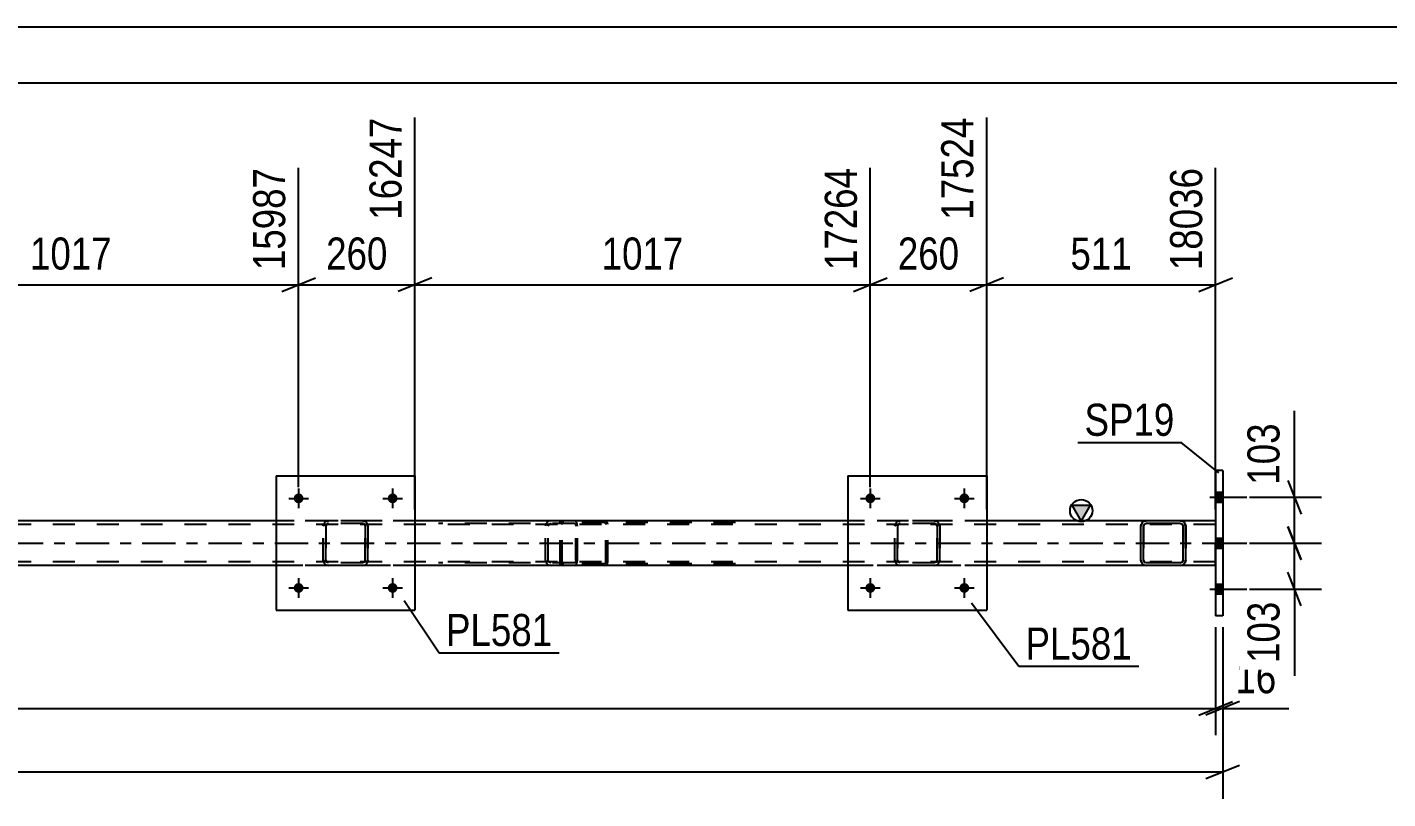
# Model space of a CAD drawing. Header units: millimetres. Extents: x 0 to 841, y 0 to 594.
# Drawn here: x 657.2 to 778.7, y 525.1 to 594 of the extents above; entities that cross this region are included whole.
import ezdxf

# ---------------------------------------------------------------- set-up
doc = ezdxf.new("R2010")
doc.units = ezdxf.units.MM
doc.linetypes.add('DXK_LINE_DOT2', pattern=[3.9198, 1.9599, -1.9599])
doc.linetypes.add('DXK_LINE_DOT3', pattern=[5.9187, 2.979, -0.9799, 0.9799, -0.9799])
doc.styles.add('Arial Narrow', font='ARIALN.TTF', dxfattribs={"height": 0.2})

# ---------------------------------------------------------------- blocks, each defined once
blk = doc.blocks.new('Unknown-814748264-1133')
at = {"color": 5, "linetype": 'Continuous'}
for p, q in [((841, 594), (0, 594)), ((836, 589), (5, 589))]:
    blk.add_line(p, q, dxfattribs=at)
blk = doc.blocks.new('Part-814748264-4936 - 4858')
at = {"color": 2, "linetype": 'Continuous'}
for p, q in [((756.69, 549.61), (756.66, 549.43)), ((756.9, 549.43), (756.91, 549.52)), ((756.91, 549.52), (756.97, 549.6)), ((757.14, 549.91), (756.95, 549.87)), ((756.97, 549.6), (757.04, 549.65)), ((757.04, 549.65), (757.14, 549.67)), ((760.18, 549.91), (757.14, 549.91)), ((760.18, 549.67), (757.14, 549.67)), ((760.36, 549.87), (760.18, 549.91)), ((760.18, 549.67), (760.27, 549.65)), ((760.27, 549.65), (760.35, 549.6)), ((760.35, 549.6), (760.4, 549.52)), ((760.4, 549.52), (760.42, 549.43)), ((760.66, 549.43), (760.62, 549.61)), ((756.66, 546.39), (756.66, 549.43)), ((756.66, 549.43), (756.66, 549.43)), ((756.9, 546.39), (756.9, 549.43)), ((756.9, 549.43), (756.9, 549.43)), ((760.42, 546.39), (760.42, 549.43)), ((760.42, 549.43), (760.42, 549.43)), ((760.66, 546.39), (760.66, 549.43)), ((760.66, 549.43), (760.66, 549.43)), ((756.66, 546.39), (756.66, 546.39)), ((756.66, 546.39), (756.69, 546.2)), ((756.9, 546.39), (756.9, 546.39)), ((756.91, 546.3), (756.9, 546.39)), ((756.97, 546.22), (756.91, 546.3)), ((756.95, 545.94), (757.14, 545.91)), ((756.97, 546.22), (757.04, 546.17)), ((757.14, 546.15), (757.04, 546.17)), ((760.18, 546.15), (757.14, 546.15)), ((760.18, 545.91), (757.14, 545.91)), ((760.18, 546.15), (760.27, 546.17)), ((760.18, 545.91), (760.36, 545.94)), ((760.35, 546.22), (760.27, 546.17)), ((760.4, 546.3), (760.35, 546.22)), ((760.42, 546.39), (760.4, 546.3)), ((760.42, 546.39), (760.42, 546.39)), ((760.62, 546.2), (760.66, 546.39)), ((760.66, 546.39), (760.66, 546.39))]:
    blk.add_line(p, q, dxfattribs=at)
at = {"color": 7, "linetype": 'DXK_LINE_DOT2'}
for p, q in [((756.66, 549.43), (756.69, 549.61)), ((756.91, 549.52), (756.9, 549.43)), ((756.97, 549.6), (756.91, 549.52)), ((756.95, 549.87), (757.14, 549.91)), ((756.97, 549.6), (756.97, 549.6)), ((757.04, 549.65), (757.04, 549.65)), ((760.18, 549.91), (760.36, 549.87)), ((760.18, 549.67), (760.18, 549.67)), ((760.27, 549.65), (760.27, 549.65)), ((760.4, 549.52), (760.35, 549.6)), ((760.42, 549.43), (760.4, 549.52)), ((760.62, 549.61), (760.66, 549.43)), ((756.66, 546.39), (756.66, 549.43)), ((756.9, 549.43), (756.9, 546.39)), ((760.42, 549.43), (760.42, 546.39)), ((760.66, 549.43), (760.66, 546.39)), ((756.69, 546.2), (756.66, 546.39)), ((756.9, 546.39), (756.91, 546.3)), ((756.91, 546.3), (756.97, 546.22)), ((757.14, 545.91), (756.95, 545.94)), ((756.97, 546.22), (756.97, 546.22)), ((760.18, 546.15), (760.18, 546.15)), ((760.36, 545.94), (760.18, 545.91)), ((760.35, 546.22), (760.4, 546.3)), ((760.4, 546.3), (760.42, 546.39)), ((760.66, 546.39), (760.62, 546.2))]:
    blk.add_line(p, q, dxfattribs=at)
at = {"color": 2, "linetype": 'Continuous'}
for centre, start, end in [((757.14, 549.43), 112.5, 157.5), ((760.18, 549.43), 22.5, 67.5), ((757.14, 546.39), 202.5, 247.5), ((760.18, 546.39), 292.5, 337.5)]:
    blk.add_arc(centre, 0.48, start, end, dxfattribs=at)
at = {"color": 7, "linetype": 'DXK_LINE_DOT2'}
for centre, start, end in [((757.14, 549.43), 112.5, 157.5), ((760.18, 549.43), 22.5, 67.5), ((757.14, 546.39), 202.5, 247.5), ((760.18, 546.39), 292.5, 337.5)]:
    blk.add_arc(centre, 0.48, start, end, dxfattribs=at)
blk = doc.blocks.new('Bolt-814748264-4876 - 4858')
at = {"linetype": 'Continuous'}
for points in [[(732.92, 551.91, -1), (732.04, 551.91, -1)], [(741.32, 551.91, -1), (740.44, 551.91, -1)]]:
    blk.add_hatch(color=1, dxfattribs=at).paths.add_polyline_path(points)
at = {"color": 1, "linetype": 'Continuous'}
for p, q in [((731.6, 551.91), (733.36, 551.91)), ((732.48, 552.79), (732.48, 551.03)), ((740, 551.91), (741.76, 551.91)), ((740.88, 552.79), (740.88, 551.03))]:
    blk.add_line(p, q, dxfattribs=at)
blk = doc.blocks.new('Part-814748264-4941 - 4858')
at = {"color": 2, "linetype": 'Continuous'}
for p, q in [((730.48, 553.91), (730.48, 541.91)), ((730.48, 553.91), (742.88, 553.91)), ((742.88, 553.91), (742.88, 541.91)), ((730.48, 541.91), (742.88, 541.91))]:
    blk.add_line(p, q, dxfattribs=at)
blk = doc.blocks.new('Bolt-814748264-4877 - 4858')
at = {"linetype": 'Continuous'}
for points in [[(732.92, 543.91, -1), (732.04, 543.91, -1)], [(741.32, 543.91, -1), (740.44, 543.91, -1)]]:
    blk.add_hatch(color=1, dxfattribs=at).paths.add_polyline_path(points)
at = {"color": 1, "linetype": 'Continuous'}
for p, q in [((732.48, 544.79), (732.48, 543.03)), ((740.88, 544.79), (740.88, 543.03)), ((731.6, 543.91), (733.36, 543.91)), ((740, 543.91), (741.76, 543.91))]:
    blk.add_line(p, q, dxfattribs=at)
blk = doc.blocks.new('Part-814748264-4942 - 4858')
at = {"color": 7, "linetype": 'DXK_LINE_DOT2'}
for p, q in [((734.68, 549.43), (734.72, 549.61)), ((734.72, 549.61), (734.68, 549.43)), ((734.92, 549.43), (734.94, 549.52)), ((734.94, 549.52), (734.92, 549.43)), ((734.94, 549.52), (734.99, 549.6)), ((734.99, 549.6), (734.94, 549.52)), ((734.98, 549.87), (735.16, 549.91)), ((735.16, 549.91), (734.98, 549.87)), ((735.07, 549.65), (734.99, 549.6)), ((735.16, 549.67), (735.07, 549.65)), ((738.2, 549.91), (735.16, 549.91)), ((738.2, 549.67), (735.16, 549.67)), ((738.2, 549.91), (738.38, 549.87)), ((738.38, 549.87), (738.2, 549.91)), ((738.29, 549.65), (738.2, 549.67)), ((738.29, 549.65), (738.37, 549.6)), ((738.37, 549.6), (738.42, 549.52)), ((738.42, 549.52), (738.37, 549.6)), ((738.42, 549.52), (738.44, 549.43)), ((738.44, 549.43), (738.42, 549.52)), ((738.64, 549.61), (738.68, 549.43)), ((738.68, 549.43), (738.64, 549.61)), ((734.68, 546.39), (734.68, 549.43)), ((734.68, 549.43), (734.68, 549.43)), ((734.68, 546.39), (734.68, 549.43)), ((734.92, 546.39), (734.92, 549.43)), ((734.92, 549.43), (734.92, 549.43)), ((734.92, 549.43), (734.92, 546.39)), ((738.44, 546.39), (738.44, 549.43)), ((738.44, 549.43), (738.44, 549.43)), ((738.44, 549.43), (738.44, 546.39)), ((738.68, 546.39), (738.68, 549.43)), ((738.68, 549.43), (738.68, 549.43)), ((738.68, 549.43), (738.68, 546.39)), ((734.68, 546.39), (734.68, 546.39)), ((734.72, 546.2), (734.68, 546.39)), ((734.68, 546.39), (734.72, 546.2)), ((734.92, 546.39), (734.92, 546.39)), ((734.94, 546.3), (734.92, 546.39)), ((734.92, 546.39), (734.94, 546.3)), ((734.99, 546.22), (734.94, 546.3)), ((734.94, 546.3), (734.99, 546.22)), ((735.16, 545.91), (734.98, 545.94)), ((734.98, 545.94), (735.16, 545.91)), ((735.07, 546.17), (734.99, 546.22)), ((735.16, 546.15), (735.07, 546.17)), ((738.2, 546.15), (735.16, 546.15)), ((738.2, 545.91), (735.16, 545.91)), ((738.29, 546.17), (738.2, 546.15)), ((738.38, 545.94), (738.2, 545.91)), ((738.2, 545.91), (738.38, 545.94)), ((738.37, 546.22), (738.29, 546.17)), ((738.42, 546.3), (738.37, 546.22)), ((738.37, 546.22), (738.42, 546.3)), ((738.44, 546.39), (738.42, 546.3)), ((738.42, 546.3), (738.44, 546.39)), ((738.44, 546.39), (738.44, 546.39)), ((738.68, 546.39), (738.64, 546.2)), ((738.64, 546.2), (738.68, 546.39)), ((738.68, 546.39), (738.68, 546.39))]:
    blk.add_line(p, q, dxfattribs=at)
at = {"color": 7, "linetype": 'DXK_LINE_DOT3'}
blk.add_line((736.68, 547.91), (736.68, 547.91), dxfattribs=at)
at = {"color": 7, "linetype": 'DXK_LINE_DOT2'}
for centre, start, end in [((735.16, 549.43), 112.5, 157.5), ((735.16, 549.43), 112.5, 157.5), ((738.2, 549.43), 22.5, 67.5), ((738.2, 549.43), 22.5, 67.5), ((735.16, 546.39), 202.5, 247.5), ((735.16, 546.39), 202.5, 247.5), ((738.2, 546.39), 292.5, 337.5), ((738.2, 546.39), 292.5, 337.5)]:
    blk.add_arc(centre, 0.48, start, end, dxfattribs=at)
blk = doc.blocks.new('Bolt-814748264-4878 - 4858')
at = {"linetype": 'Continuous'}
for points in [[(681.84, 551.91, -1), (680.96, 551.91, -1)], [(690.24, 551.91, -1), (689.36, 551.91, -1)]]:
    blk.add_hatch(color=1, dxfattribs=at).paths.add_polyline_path(points)
at = {"color": 1, "linetype": 'Continuous'}
for p, q in [((680.52, 551.91), (682.28, 551.91)), ((681.4, 552.79), (681.4, 551.03)), ((688.92, 551.91), (690.68, 551.91)), ((689.8, 552.79), (689.8, 551.03))]:
    blk.add_line(p, q, dxfattribs=at)
blk = doc.blocks.new('Bolt-814748264-4879 - 4858')
at = {"linetype": 'Continuous'}
for points in [[(681.84, 543.91, -1), (680.96, 543.91, -1)], [(690.24, 543.91, -1), (689.36, 543.91, -1)]]:
    blk.add_hatch(color=1, dxfattribs=at).paths.add_polyline_path(points)
at = {"color": 1, "linetype": 'Continuous'}
for p, q in [((681.4, 544.79), (681.4, 543.03)), ((689.8, 544.79), (689.8, 543.03)), ((680.52, 543.91), (682.28, 543.91)), ((688.92, 543.91), (690.68, 543.91))]:
    blk.add_line(p, q, dxfattribs=at)
blk = doc.blocks.new('Part-814748264-4947 - 4858')
at = {"color": 2, "linetype": 'Continuous'}
for p, q in [((679.4, 553.91), (679.4, 541.91)), ((679.4, 553.91), (691.8, 553.91)), ((691.8, 553.91), (691.8, 541.91)), ((679.4, 541.91), (691.8, 541.91))]:
    blk.add_line(p, q, dxfattribs=at)
blk = doc.blocks.new('Part-814748264-4948 - 4858')
at = {"color": 7, "linetype": 'DXK_LINE_DOT2'}
for p, q in [((683.6, 549.43), (683.64, 549.61)), ((683.64, 549.61), (683.6, 549.43)), ((683.84, 549.43), (683.86, 549.52)), ((683.86, 549.52), (683.84, 549.43)), ((683.86, 549.52), (683.91, 549.6)), ((683.91, 549.6), (683.86, 549.52)), ((683.9, 549.87), (684.08, 549.91)), ((684.08, 549.91), (683.9, 549.87)), ((683.99, 549.65), (683.91, 549.6)), ((684.08, 549.67), (683.99, 549.65)), ((687.12, 549.91), (684.08, 549.91)), ((687.12, 549.67), (684.08, 549.67)), ((687.12, 549.91), (687.3, 549.87)), ((687.3, 549.87), (687.12, 549.91)), ((687.21, 549.65), (687.12, 549.67)), ((687.21, 549.65), (687.29, 549.6)), ((687.29, 549.6), (687.34, 549.52)), ((687.34, 549.52), (687.29, 549.6)), ((687.34, 549.52), (687.36, 549.43)), ((687.36, 549.43), (687.34, 549.52)), ((687.56, 549.61), (687.6, 549.43)), ((687.6, 549.43), (687.56, 549.61)), ((683.6, 546.39), (683.6, 549.43)), ((683.6, 549.43), (683.6, 549.43)), ((683.6, 546.39), (683.6, 549.43)), ((683.84, 546.39), (683.84, 549.43)), ((683.84, 549.43), (683.84, 549.43)), ((683.84, 549.43), (683.84, 546.39)), ((687.36, 546.39), (687.36, 549.43)), ((687.36, 549.43), (687.36, 549.43)), ((687.36, 549.43), (687.36, 546.39)), ((687.6, 546.39), (687.6, 549.43)), ((687.6, 549.43), (687.6, 549.43)), ((687.6, 549.43), (687.6, 546.39)), ((683.6, 546.39), (683.6, 546.39)), ((683.64, 546.2), (683.6, 546.39)), ((683.6, 546.39), (683.64, 546.2)), ((683.84, 546.39), (683.84, 546.39)), ((683.86, 546.3), (683.84, 546.39)), ((683.84, 546.39), (683.86, 546.3)), ((683.91, 546.22), (683.86, 546.3)), ((683.86, 546.3), (683.91, 546.22)), ((684.08, 545.91), (683.9, 545.94)), ((683.9, 545.94), (684.08, 545.91)), ((683.99, 546.17), (683.91, 546.22)), ((684.08, 546.15), (683.99, 546.17)), ((687.12, 546.15), (684.08, 546.15)), ((687.12, 545.91), (684.08, 545.91)), ((687.21, 546.17), (687.12, 546.15)), ((687.3, 545.94), (687.12, 545.91)), ((687.12, 545.91), (687.3, 545.94)), ((687.29, 546.22), (687.21, 546.17)), ((687.34, 546.3), (687.29, 546.22)), ((687.29, 546.22), (687.34, 546.3)), ((687.36, 546.39), (687.34, 546.3)), ((687.34, 546.3), (687.36, 546.39)), ((687.36, 546.39), (687.36, 546.39)), ((687.6, 546.39), (687.56, 546.2)), ((687.56, 546.2), (687.6, 546.39)), ((687.6, 546.39), (687.6, 546.39))]:
    blk.add_line(p, q, dxfattribs=at)
at = {"color": 7, "linetype": 'DXK_LINE_DOT3'}
blk.add_line((685.6, 547.91), (685.6, 547.91), dxfattribs=at)
at = {"color": 7, "linetype": 'DXK_LINE_DOT2'}
for centre, start, end in [((684.08, 549.43), 112.5, 157.5), ((684.08, 549.43), 112.5, 157.5), ((687.12, 549.43), 22.5, 67.5), ((687.12, 549.43), 22.5, 67.5), ((684.08, 546.39), 202.5, 247.5), ((684.08, 546.39), 202.5, 247.5), ((687.12, 546.39), 292.5, 337.5), ((687.12, 546.39), 292.5, 337.5)]:
    blk.add_arc(centre, 0.48, start, end, dxfattribs=at)
blk = doc.blocks.new('Part-814748264-4991 - 4858')
at = {"color": 2, "linetype": 'Continuous'}
for p, q in [((763.97, 554.41), (763.33, 554.41)), ((763.33, 554.41), (763.33, 541.41)), ((763.97, 554.41), (763.97, 541.41)), ((763.97, 541.41), (763.33, 541.41))]:
    blk.add_line(p, q, dxfattribs=at)
blk = doc.blocks.new('Part-814748264-5005 - 4858')
at = {"color": 7, "linetype": 'DXK_LINE_DOT2'}
for p, q in [((706.05, 549.91), (693.89, 549.91)), ((706.05, 549.67), (693.89, 549.67)), ((703.48, 549.56), (703.45, 549.43)), ((703.49, 549.61), (703.48, 549.56)), ((703.71, 549.43), (703.72, 549.52)), ((703.72, 549.52), (703.78, 549.6)), ((703.96, 549.91), (703.76, 549.87)), ((703.78, 549.6), (703.86, 549.65)), ((703.86, 549.65), (703.96, 549.67)), ((704.77, 549.67), (704.77, 549.91)), ((706.15, 549.87), (706.05, 549.91)), ((706.05, 549.67), (706.1, 549.65)), ((706.1, 549.65), (706.14, 549.6)), ((706.14, 549.6), (706.17, 549.52)), ((706.24, 549.77), (706.15, 549.87)), ((706.17, 549.52), (706.18, 549.43)), ((706.3, 549.61), (706.24, 549.77)), ((706.32, 549.43), (706.3, 549.61)), ((703.45, 546.39), (703.45, 549.43)), ((703.71, 546.39), (703.71, 549.43)), ((706.18, 546.39), (706.18, 549.43)), ((706.32, 546.39), (706.32, 549.43)), ((706.05, 546.15), (693.89, 546.15)), ((706.05, 545.91), (693.89, 545.91)), ((703.45, 546.39), (703.47, 546.3)), ((703.47, 546.3), (703.49, 546.2)), ((703.72, 546.3), (703.71, 546.39)), ((703.78, 546.22), (703.72, 546.3)), ((703.76, 545.94), (703.96, 545.91)), ((703.86, 546.17), (703.78, 546.22)), ((703.96, 546.15), (703.86, 546.17)), ((704.77, 545.91), (704.77, 546.15)), ((706.1, 546.17), (706.05, 546.15)), ((706.05, 545.91), (706.15, 545.94)), ((706.14, 546.22), (706.1, 546.17)), ((706.17, 546.3), (706.14, 546.22)), ((706.15, 545.94), (706.24, 546.05)), ((706.18, 546.39), (706.17, 546.3)), ((706.24, 546.05), (706.3, 546.2)), ((706.3, 546.2), (706.32, 546.39))]:
    blk.add_line(p, q, dxfattribs=at)
for centre, start, end in [((703.94, 549.41), 111.1941, 156.1506), ((703.94, 546.4), 203.8494, 248.8059)]:
    blk.add_arc(centre, 0.492, start, end, dxfattribs=at)
blk = doc.blocks.new('Part-814748264-5007 - 4858')
at = {"color": 7, "linetype": 'DXK_LINE_DOT2'}
for p, q in [((704.8, 549.71), (704.77, 549.59)), ((704.77, 546.23), (704.77, 549.59)), ((704.94, 549.59), (704.96, 549.65)), ((704.94, 546.23), (704.94, 549.59)), ((704.96, 549.65), (704.99, 549.7)), ((705.11, 549.91), (704.98, 549.88)), ((704.99, 549.7), (705.05, 549.74)), ((705.05, 549.74), (705.11, 549.75)), ((720.44, 549.91), (705.11, 549.91)), ((720.44, 549.75), (705.11, 549.75)), ((708.82, 549.88), (708.69, 549.91)), ((708.69, 549.75), (708.75, 549.74)), ((708.75, 549.74), (708.78, 549.72)), ((708.78, 549.72), (708.81, 549.7)), ((708.81, 549.7), (708.85, 549.65)), ((708.85, 549.65), (708.86, 549.59)), ((708.86, 546.23), (708.86, 549.59)), ((709.03, 549.59), (709, 549.71)), ((709.03, 546.23), (709.03, 549.59)), ((704.77, 546.23), (704.8, 546.11)), ((704.96, 546.17), (704.94, 546.23)), ((704.99, 546.11), (704.96, 546.17)), ((704.98, 545.93), (705.11, 545.91)), ((704.99, 546.11), (705.02, 546.09)), ((705.02, 546.09), (705.05, 546.08)), ((705.05, 546.08), (705.11, 546.07)), ((720.44, 546.07), (705.11, 546.07)), ((720.44, 545.91), (705.11, 545.91)), ((708.75, 546.08), (708.69, 546.07)), ((708.69, 545.91), (708.82, 545.93)), ((708.81, 546.11), (708.75, 546.08)), ((708.85, 546.17), (708.81, 546.11)), ((708.86, 546.23), (708.85, 546.17)), ((709, 546.11), (709.03, 546.23))]:
    blk.add_line(p, q, dxfattribs=at)
for centre, start, end in [((705.1, 549.57), 110.7583, 155.68), ((708.7, 549.57), 24.32, 69.2417), ((705.1, 546.24), 204.32, 249.2417), ((708.7, 546.24), 290.7583, 335.68)]:
    blk.add_arc(centre, 0.331, start, end, dxfattribs=at)
blk = doc.blocks.new('Bolt-814748264-5051 - 4858')
at = {"linetype": 'Continuous'}
for points in [[(763.97, 551.57), (763.97, 552.45), (763.33, 552.45), (763.33, 551.57)], [(763.97, 551.57), (763.97, 552.45), (763.33, 552.45), (763.33, 551.57)], [(763.97, 551.57), (763.97, 552.45), (763.33, 552.45), (763.33, 551.57)], [(763.97, 547.47), (763.97, 548.35), (763.33, 548.35), (763.33, 547.47)], [(763.97, 547.47), (763.97, 548.35), (763.33, 548.35), (763.33, 547.47)], [(763.97, 543.37), (763.97, 544.25), (763.33, 544.25), (763.33, 543.37)], [(763.97, 543.37), (763.97, 544.25), (763.33, 544.25), (763.33, 543.37)], [(763.97, 543.37), (763.97, 544.25), (763.33, 544.25), (763.33, 543.37)]]:
    blk.add_hatch(color=1, dxfattribs=at).paths.add_polyline_path(points)
at = {"color": 1, "linetype": 'Continuous'}
for p, q in [((762.81, 552.01), (766.13, 552.01)), ((762.81, 552.01), (766.13, 552.01)), ((762.81, 552.01), (766.13, 552.01)), ((763.33, 552.45), (763.97, 552.45)), ((763.33, 552.45), (763.97, 552.45)), ((763.33, 552.45), (763.97, 552.45)), ((763.33, 551.57), (763.97, 551.57)), ((763.33, 551.57), (763.97, 551.57)), ((763.33, 551.57), (763.97, 551.57)), ((763.33, 548.35), (763.97, 548.35)), ((763.33, 548.35), (763.97, 548.35)), ((762.81, 547.91), (766.13, 547.91)), ((762.81, 547.91), (766.13, 547.91)), ((763.33, 547.47), (763.97, 547.47)), ((763.33, 547.47), (763.97, 547.47)), ((762.81, 543.81), (766.13, 543.81)), ((762.81, 543.81), (766.13, 543.81)), ((762.81, 543.81), (766.13, 543.81)), ((763.33, 544.25), (763.97, 544.25)), ((763.33, 544.25), (763.97, 544.25)), ((763.33, 544.25), (763.97, 544.25)), ((763.33, 543.37), (763.97, 543.37)), ((763.33, 543.37), (763.97, 543.37)), ((763.33, 543.37), (763.97, 543.37))]:
    blk.add_line(p, q, dxfattribs=at)
blk = doc.blocks.new('Part-814748264-5058 - 4858')
at = {"linetype": 'Continuous'}
blk.add_hatch(color=2, dxfattribs=at).paths.add_polyline_path([(751.33, 549.91), (750.53, 551.31), (752.13, 551.31)])
at = {"color": 2, "linetype": 'Continuous'}
for p, q in [((751.33, 549.91), (750.53, 551.31)), ((750.53, 551.31), (752.13, 551.31)), ((752.13, 551.31), (751.33, 549.91)), ((679.4, 549.91), (640.72, 549.91)), ((730.48, 549.91), (691.8, 549.91)), ((757.14, 549.91), (742.88, 549.91)), ((763.33, 549.91), (760.18, 549.91)), ((679.4, 545.91), (640.72, 545.91)), ((730.48, 545.91), (691.8, 545.91)), ((757.14, 545.91), (742.88, 545.91)), ((763.33, 545.91), (760.18, 545.91))]:
    blk.add_line(p, q, dxfattribs=at)
at = {"color": 7, "linetype": 'DXK_LINE_DOT2'}
for p, q in [((763.33, 549.59), (99.23, 549.59)), ((763.33, 549.91), (117.51, 549.91)), ((691.8, 549.91), (679.4, 549.91)), ((742.88, 549.91), (730.48, 549.91)), ((760.18, 549.91), (757.14, 549.91)), ((763.33, 545.91), (763.33, 549.91)), ((763.33, 546.23), (99.23, 546.23)), ((760.18, 545.91), (99.23, 545.91)), ((691.8, 545.91), (679.4, 545.91)), ((742.88, 545.91), (730.48, 545.91)), ((760.18, 545.91), (757.14, 545.91))]:
    blk.add_line(p, q, dxfattribs=at)
at = {"color": 7, "linetype": 'DXK_LINE_DOT3'}
blk.add_line((99.23, 547.91), (763.33, 547.91), dxfattribs=at)
at = {"color": 2, "linetype": 'Continuous'}
blk.add_circle((751.33, 550.81), 1, dxfattribs=at)
blk = doc.blocks.new('StraightDimension-814748264-8702 - 4858')
at = {"color": 7, "linetype": 'Continuous'}
for p, q in [((763.33, 540.41), (763.33, 530.75)), ((763.97, 540.41), (763.97, 530.75)), ((761.83, 532.55), (764.83, 533.75)), ((765.47, 533.75), (762.47, 532.55)), ((763.33, 533.15), (763.97, 533.15)), ((763.97, 533.15), (769.88, 533.15)), ((763.97, 533.15), (769.88, 533.15))]:
    blk.add_line(p, q, dxfattribs=at)
at = {"color": 0}
blk.add_wipeout([(769.35, 533.9), (769.35, 538.1), (764.5, 538.1), (764.5, 533.9)], dxfattribs=at)
at = {"color": 3, "style": 'Arial Narrow'}
blk.add_text('16', height=2.863, dxfattribs=at).set_placement((765.1, 534.5))
blk = doc.blocks.new('StraightDimension-814748264-8703 - 4858')
at = {"color": 7, "linetype": 'Continuous'}
for p, q in [((763.33, 540.41), (763.33, 530.75)), ((761.83, 532.55), (764.83, 533.75)), ((57.31, 533.15), (763.33, 533.15))]:
    blk.add_line(p, q, dxfattribs=at)
blk = doc.blocks.new('StraightDimension-814748264-5116 - 4858')
at = {"color": 7, "linetype": 'Continuous'}
for p, q in [((763.97, 540.41), (763.97, 525.07)), ((762.47, 526.87), (765.47, 528.07)), ((56.67, 527.47), (763.97, 527.47))]:
    blk.add_line(p, q, dxfattribs=at)
blk = doc.blocks.new('StraightDimension-814748264-13803 - 4858')
at = {"color": 7, "linetype": 'Continuous'}
for p, q in [((742.88, 550.91), (742.88, 585.94)), ((763.33, 550.91), (763.33, 581.44)), ((744.38, 571.6), (741.38, 570.4)), ((761.83, 570.4), (764.83, 571.6)), ((742.88, 571), (763.33, 571))]:
    blk.add_line(p, q, dxfattribs=at)
at = {"color": 0}
blk.add_wipeout([(756.45, 571.75), (756.45, 575.95), (749.76, 575.95), (749.76, 571.75)], dxfattribs=at)
at = {"color": 3, "style": 'Arial Narrow'}
blk.add_text('511', height=2.863, dxfattribs=at).set_placement((750.36, 572.35))
at = {"color": 0, "linetype": 'Continuous'}
blk.add_wipeout([(762.73, 582.04), (758.53, 582.04), (758.53, 571.7), (762.73, 571.7)], dxfattribs=at)
at = {"color": 3, "linetype": 'Continuous', "style": 'Arial Narrow'}
blk.add_text('18036', height=2.863, rotation=90.0002, dxfattribs=at).set_placement((762.13, 572.3))
blk = doc.blocks.new('StraightDimension-814748264-13804 - 4858')
at = {"color": 7, "linetype": 'Continuous'}
for p, q in [((742.88, 550.91), (742.88, 585.94)), ((732.48, 552.91), (732.48, 581.44)), ((730.98, 570.4), (733.98, 571.6)), ((744.38, 571.6), (741.38, 570.4)), ((732.48, 571), (742.88, 571))]:
    blk.add_line(p, q, dxfattribs=at)
at = {"color": 0}
blk.add_wipeout([(741.02, 571.75), (741.02, 575.95), (734.34, 575.95), (734.34, 571.75)], dxfattribs=at)
at = {"color": 3, "style": 'Arial Narrow'}
blk.add_text('260', height=2.863, dxfattribs=at).set_placement((734.94, 572.35))
at = {"color": 0, "linetype": 'Continuous'}
blk.add_wipeout([(742.28, 586.54), (738.08, 586.54), (738.08, 576.2), (742.28, 576.2)], dxfattribs=at)
at = {"color": 3, "linetype": 'Continuous', "style": 'Arial Narrow'}
blk.add_text('17524', height=2.863, rotation=90.0002, dxfattribs=at).set_placement((741.68, 576.8))
blk = doc.blocks.new('StraightDimension-814748264-13805 - 4858')
at = {"color": 7, "linetype": 'Continuous'}
for p, q in [((691.8, 550.91), (691.8, 585.94)), ((732.48, 552.91), (732.48, 581.44)), ((693.3, 571.6), (690.3, 570.4)), ((730.98, 570.4), (733.98, 571.6)), ((691.8, 571), (732.48, 571))]:
    blk.add_line(p, q, dxfattribs=at)
at = {"color": 0}
blk.add_wipeout([(716.4, 571.75), (716.4, 575.95), (707.88, 575.95), (707.88, 571.75)], dxfattribs=at)
at = {"color": 3, "style": 'Arial Narrow'}
blk.add_text('1017', height=2.863, dxfattribs=at).set_placement((708.48, 572.35))
at = {"color": 0, "linetype": 'Continuous'}
blk.add_wipeout([(731.88, 582.04), (727.68, 582.04), (727.68, 571.7), (731.88, 571.7)], dxfattribs=at)
at = {"color": 3, "linetype": 'Continuous', "style": 'Arial Narrow'}
blk.add_text('17264', height=2.863, rotation=90.0002, dxfattribs=at).set_placement((731.28, 572.3))
blk = doc.blocks.new('StraightDimension-814748264-13806 - 4858')
at = {"color": 7, "linetype": 'Continuous'}
for p, q in [((691.8, 550.91), (691.8, 585.94)), ((681.4, 552.91), (681.4, 581.44)), ((679.9, 570.4), (682.9, 571.6)), ((693.3, 571.6), (690.3, 570.4)), ((681.4, 571), (691.8, 571))]:
    blk.add_line(p, q, dxfattribs=at)
at = {"color": 0}
blk.add_wipeout([(689.94, 571.75), (689.94, 575.95), (683.26, 575.95), (683.26, 571.75)], dxfattribs=at)
at = {"color": 3, "style": 'Arial Narrow'}
blk.add_text('260', height=2.863, dxfattribs=at).set_placement((683.86, 572.35))
at = {"color": 0, "linetype": 'Continuous'}
blk.add_wipeout([(691.2, 586.54), (687, 586.54), (687, 576.2), (691.2, 576.2)], dxfattribs=at)
at = {"color": 3, "linetype": 'Continuous', "style": 'Arial Narrow'}
blk.add_text('16247', height=2.863, rotation=90.0002, dxfattribs=at).set_placement((690.6, 576.8))
blk = doc.blocks.new('StraightDimension-814748264-13807 - 4858')
at = {"color": 7, "linetype": 'Continuous'}
for p, q in [((640.72, 550.91), (640.72, 585.94)), ((681.4, 552.91), (681.4, 581.44)), ((642.22, 571.6), (639.22, 570.4)), ((679.9, 570.4), (682.9, 571.6)), ((640.72, 571), (681.4, 571))]:
    blk.add_line(p, q, dxfattribs=at)
at = {"color": 0}
blk.add_wipeout([(665.32, 571.75), (665.32, 575.95), (656.8, 575.95), (656.8, 571.75)], dxfattribs=at)
at = {"color": 3, "style": 'Arial Narrow'}
blk.add_text('1017', height=2.863, dxfattribs=at).set_placement((657.4, 572.35))
at = {"color": 0, "linetype": 'Continuous'}
blk.add_wipeout([(680.8, 582.04), (676.6, 582.04), (676.6, 571.7), (680.8, 571.7)], dxfattribs=at)
at = {"color": 3, "linetype": 'Continuous', "style": 'Arial Narrow'}
blk.add_text('15987', height=2.863, rotation=90.0002, dxfattribs=at).set_placement((680.2, 572.3))
blk = doc.blocks.new('StraightDimension-814748264-14569 - 4858')
at = {"color": 7, "linetype": 'Continuous'}
for p, q in [((770.39, 552.01), (770.39, 559.74)), ((770.39, 552.01), (770.39, 559.74)), ((769.79, 553.51), (770.99, 550.51)), ((766.37, 552.01), (772.79, 552.01)), ((770.39, 547.91), (770.39, 552.01)), ((770.99, 546.41), (769.79, 549.41)), ((766.37, 547.91), (772.79, 547.91))]:
    blk.add_line(p, q, dxfattribs=at)
at = {"color": 0}
blk.add_wipeout([(769.64, 559.22), (765.44, 559.22), (765.44, 552.53), (769.64, 552.53)], dxfattribs=at)
at = {"color": 3, "style": 'Arial Narrow'}
blk.add_text('103', height=2.863, rotation=90.0002, dxfattribs=at).set_placement((769.04, 553.13))
blk = doc.blocks.new('StraightDimension-814748264-14570 - 4858')
at = {"color": 7, "linetype": 'Continuous'}
for p, q in [((769.79, 549.41), (770.99, 546.41)), ((766.37, 547.91), (772.79, 547.91)), ((770.39, 543.81), (770.39, 547.91)), ((770.99, 542.31), (769.79, 545.31)), ((766.37, 543.81), (772.79, 543.81)), ((770.39, 543.81), (770.39, 536.07)), ((770.39, 543.81), (770.39, 536.07))]:
    blk.add_line(p, q, dxfattribs=at)
at = {"color": 0}
blk.add_wipeout([(769.64, 543.28), (765.44, 543.28), (765.44, 536.6), (769.64, 536.6)], dxfattribs=at)
at = {"color": 3, "style": 'Arial Narrow'}
blk.add_text('103', height=2.863, rotation=90.0002, dxfattribs=at).set_placement((769.04, 537.2))
blk = doc.blocks.new('Mark-814748264-4937 - 4858')
at = {"color": 0}
blk.add_wipeout([(755.86, 537.51), (755.86, 540.51), (746.35, 540.51), (746.35, 537.51)], dxfattribs=at)
blk.add_wipeout([(755.86, 537.51), (755.86, 540.51), (746.35, 540.51), (746.35, 537.51)], dxfattribs=at)
at = {"color": 30, "linetype": 'Continuous'}
for p, q in [((741.52, 542.59), (745.75, 536.91)), ((745.75, 536.91), (756.46, 536.91))]:
    blk.add_line(p, q, dxfattribs=at)
at = {"color": 3, "style": 'Arial Narrow'}
blk.add_text('PL581', height=2.863, dxfattribs=at).set_placement((746.35, 537.51))
blk = doc.blocks.new('Mark-814748264-4943 - 4858')
at = {"color": 0}
blk.add_wipeout([(704.07, 538.72), (704.07, 541.72), (694.57, 541.72), (694.57, 538.72)], dxfattribs=at)
blk.add_wipeout([(704.07, 538.72), (704.07, 541.72), (694.57, 541.72), (694.57, 538.72)], dxfattribs=at)
at = {"color": 30, "linetype": 'Continuous'}
for p, q in [((690.84, 542.8), (693.97, 538.12)), ((693.97, 538.12), (704.67, 538.12))]:
    blk.add_line(p, q, dxfattribs=at)
at = {"color": 3, "style": 'Arial Narrow'}
blk.add_text('PL581', height=2.863, dxfattribs=at).set_placement((694.57, 538.72))
blk = doc.blocks.new('Mark-814748264-4987 - 4858')
at = {"color": 0}
blk.add_wipeout([(759.66, 557.5), (759.66, 560.5), (751.62, 560.5), (751.62, 557.5)], dxfattribs=at)
blk.add_wipeout([(759.66, 557.5), (759.66, 560.5), (751.62, 560.5), (751.62, 557.5)], dxfattribs=at)
at = {"color": 30, "linetype": 'Continuous'}
for p in [(751.02, 556.9), (763.62, 554.18)]:
    blk.add_line(p, (760.26, 556.9), dxfattribs=at)
at = {"color": 3, "style": 'Arial Narrow'}
blk.add_text('SP19', height=2.863, dxfattribs=at).set_placement((751.62, 557.5))

msp = doc.modelspace()

# ---------------------------------------------------------------- block references
for name in ['Unknown-814748264-1133', 'Part-814748264-4991 - 4858', 'Part-814748264-4947 - 4858', 'Part-814748264-4941 - 4858', 'Bolt-814748264-4878 - 4858', 'Bolt-814748264-4876 - 4858', 'Bolt-814748264-5051 - 4858', 'Part-814748264-5058 - 4858', 'Part-814748264-4948 - 4858', 'Part-814748264-5005 - 4858', 'Part-814748264-5007 - 4858', 'Part-814748264-4942 - 4858', 'Part-814748264-4936 - 4858', 'Bolt-814748264-4879 - 4858', 'Bolt-814748264-4877 - 4858']:
    msp.add_blockref(name, (0, 0))

# ---------------------------------------------------------------- next in the draw order: block references
for name in ['StraightDimension-814748264-13803 - 4858', 'StraightDimension-814748264-8702 - 4858']:
    msp.add_blockref(name, (0, 0))

# ---------------------------------------------------------------- next in the draw order: block references
for name in ['StraightDimension-814748264-13804 - 4858', 'Mark-814748264-4987 - 4858', 'StraightDimension-814748264-14569 - 4858', 'StraightDimension-814748264-8703 - 4858']:
    msp.add_blockref(name, (0, 0))

# ---------------------------------------------------------------- next in the draw order: block references
for name in ['StraightDimension-814748264-13805 - 4858', 'StraightDimension-814748264-5116 - 4858']:
    msp.add_blockref(name, (0, 0))

# ---------------------------------------------------------------- next in the draw order: block references
for name in ['StraightDimension-814748264-13806 - 4858', 'StraightDimension-814748264-14570 - 4858', 'Mark-814748264-4943 - 4858', 'Mark-814748264-4937 - 4858']:
    msp.add_blockref(name, (0, 0))

# ---------------------------------------------------------------- next in the draw order: block references
msp.add_blockref('StraightDimension-814748264-13807 - 4858', (0, 0))

doc.saveas('drawing.dxf')
